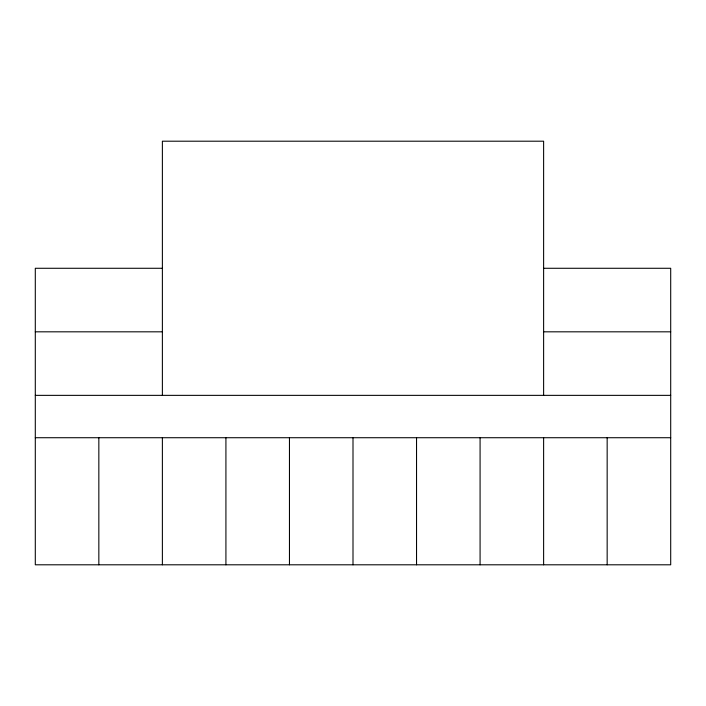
<?xml version="1.0" encoding="UTF-8"?>
<svg xmlns="http://www.w3.org/2000/svg" width="706" height="706" viewBox="0 0 706 706"><rect width="100%" height="100%" fill="white"/><g stroke="black" fill="none" stroke-linecap="round" stroke-linejoin="round"><path stroke-width="1.06" d="M162.38 268.28L35.3 268.28L35.3 564.8L670.7 564.8L670.7 268.28L543.62 268.28M35.3 331.82L162.38 331.82M543.62 331.82L670.7 331.82M35.3 395.36L670.7 395.36M35.3 437.72L670.7 437.72M607.16 437.72L607.16 564.8M543.62 395.36L543.62 141.2L162.38 141.2L162.38 395.36M543.62 437.72L543.62 564.8M480.08 437.72L480.08 564.8M416.54 437.72L416.54 564.8M353 437.72L353 564.8M289.46 437.72L289.46 564.8M225.92 437.72L225.92 564.8M162.38 437.72L162.38 564.8M98.84 437.72L98.84 564.8"/></g></svg>
